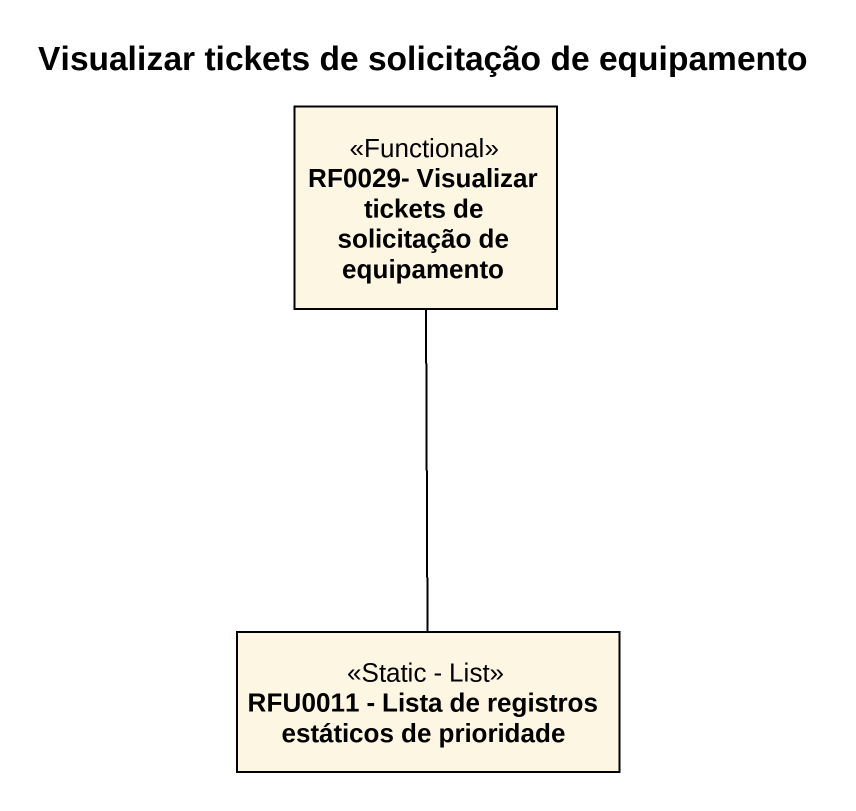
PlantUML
@startuml
title Visualizar tickets de solicitação de equipamento
hide circle
hide empty members
class "RF0029- Visualizar tickets de solicitação de equipamento" as RF0029_Visualizar_tickets <<Functional>>
class "RFU0011 - Lista de registros estáticos de prioridade" as RFU0011_Lista_de_registros <<Static - List>>
RFU0011_Lista_de_registros -up- RF0029_Visualizar_tickets
@enduml
